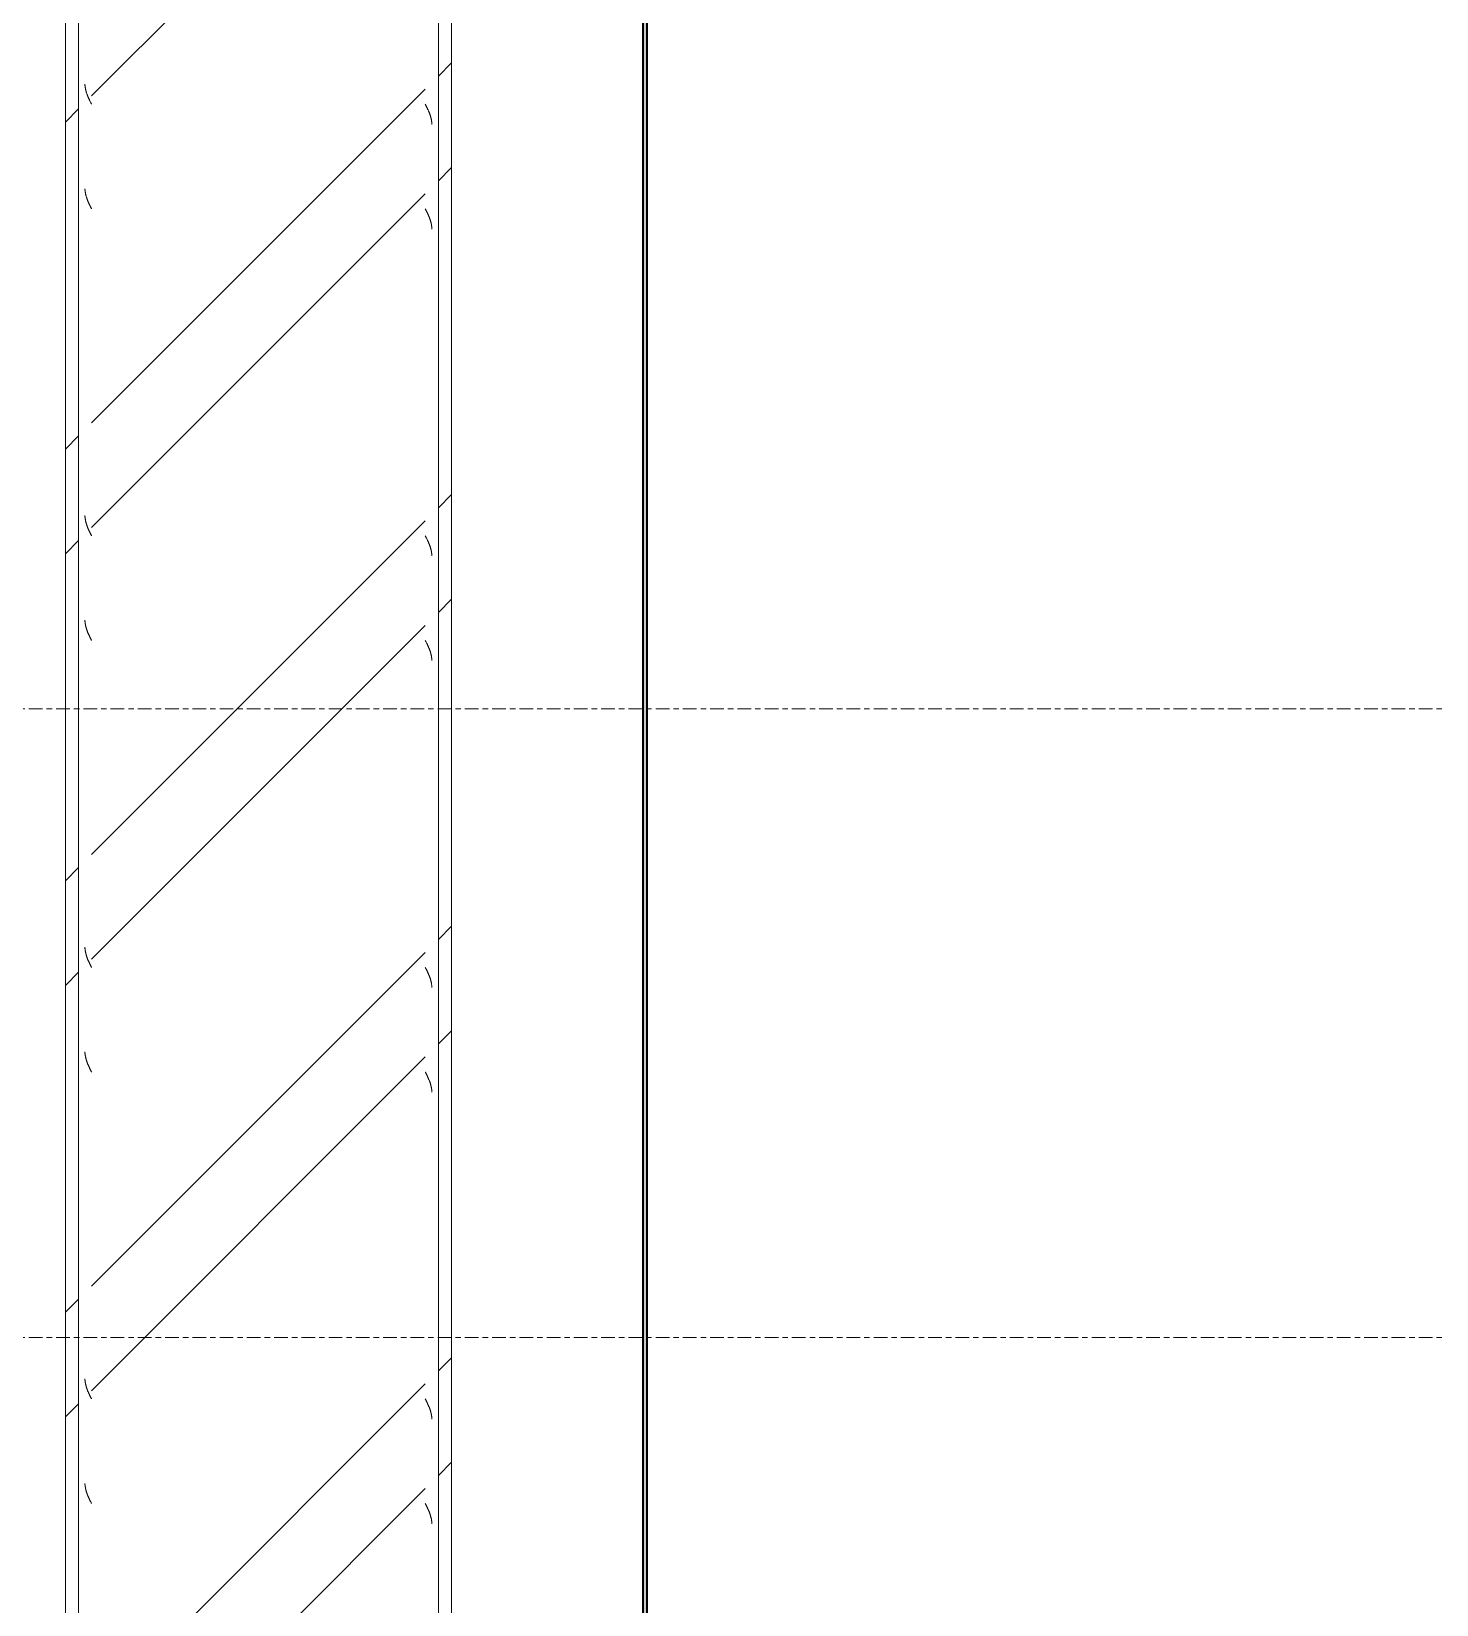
# Model space of a CAD drawing. Header units: centimetres. Extents: x -13467 to 3766, y -437 to 1921.
# Drawn here: x 1490.7 to 1654.4, y 484.4 to 667.7 of the extents above; entities that cross this region are included whole.
import ezdxf

# ---------------------------------------------------------------- set-up
doc = ezdxf.new("R2010")
doc.units = ezdxf.units.CM
doc.linetypes.add('Centre', pattern=[3.175, 0.635, -0.475, 1.59, -0.475])
for name, color, linetype, lineweight in [('A-FLOR-LEVL', 7, 'Continuous', 9), ('A-WALL', 7, 'Continuous', 9), ('A-WALL-PATT', 7, 'Continuous', 35), ('S-COLS', 7, 'Continuous', 9)]:
    doc.layers.add(name, color=color, linetype=linetype, lineweight=lineweight)
pattern_1 = [(45, (-5050.647, 712), (-25.14472, 25.14472), []), (45, (-5050.647, 750.1), (-25.14472, 25.14472), [])]

# ---------------------------------------------------------------- blocks, each defined once
blk = doc.blocks.new('FP_90-Sección 1-2')
at = {"layer": 'S-COLS', "color": 9, "true_color": 0xc0c0c0}
for p, q in [((2087.92, 659.2), (2087.9, 659.24)), ((2087.93, 659.17), (2087.92, 659.2)), ((2087.95, 659.13), (2087.93, 659.17)), ((2087.97, 659.09), (2087.95, 659.13)), ((2087.99, 659.05), (2087.97, 659.09)), ((2088.01, 659.02), (2087.99, 659.05)), ((2088.03, 658.98), (2088.01, 659.02)), ((2088.05, 658.94), (2088.03, 658.98)), ((2088.06, 658.9), (2088.05, 658.94)), ((2088.08, 658.87), (2088.06, 658.9)), ((2088.1, 658.83), (2088.08, 658.87)), ((2088.12, 658.79), (2088.1, 658.83)), ((2088.14, 658.76), (2088.12, 658.79)), ((2088.16, 658.72), (2088.14, 658.76)), ((2088.17, 658.68), (2088.16, 658.72)), ((2088.19, 658.64), (2088.17, 658.68)), ((2088.21, 658.61), (2088.19, 658.64)), ((2088.22, 658.57), (2088.21, 658.61)), ((2088.24, 658.53), (2088.22, 658.57)), ((2088.26, 658.49), (2088.24, 658.53)), ((2088.27, 658.46), (2088.26, 658.49)), ((2088.29, 658.42), (2088.27, 658.46)), ((2088.31, 658.38), (2088.29, 658.42)), ((2088.32, 658.35), (2088.31, 658.38)), ((2088.34, 658.31), (2088.32, 658.35)), ((2088.35, 658.27), (2088.34, 658.31)), ((2088.37, 658.23), (2088.35, 658.27)), ((2088.38, 658.2), (2088.37, 658.23)), ((2088.4, 658.16), (2088.38, 658.2)), ((2088.41, 658.12), (2088.4, 658.16)), ((2088.43, 658.08), (2088.41, 658.12)), ((2088.44, 658.05), (2088.43, 658.08)), ((2088.45, 658.01), (2088.44, 658.05)), ((2088.47, 657.97), (2088.45, 658.01)), ((2088.48, 657.93), (2088.47, 657.97)), ((2088.49, 657.9), (2088.48, 657.93)), ((2088.5, 657.86), (2088.49, 657.9)), ((2088.51, 657.82), (2088.5, 657.86)), ((2088.52, 657.79), (2088.51, 657.82)), ((2088.54, 657.75), (2088.52, 657.79)), ((2088.55, 657.71), (2088.54, 657.75)), ((2088.56, 657.67), (2088.55, 657.71)), ((2088.56, 657.64), (2088.56, 657.67)), ((2088.57, 657.6), (2088.56, 657.64)), ((2088.58, 657.56), (2088.57, 657.6)), ((2088.59, 657.52), (2088.58, 657.56)), ((2088.6, 657.49), (2088.59, 657.52)), ((2088.61, 657.45), (2088.6, 657.49)), ((2088.61, 657.41), (2088.61, 657.45)), ((2088.62, 657.38), (2088.61, 657.41)), ((2088.63, 657.34), (2088.62, 657.38)), ((2088.63, 657.3), (2088.63, 657.34)), ((2088.64, 657.26), (2088.63, 657.3)), ((2088.64, 657.23), (2088.64, 657.26)), ((2088.65, 657.19), (2088.64, 657.23)), ((2088.65, 657.15), (2088.65, 657.19)), ((2088.65, 657.11), (2088.65, 657.15)), ((2088.66, 657.08), (2088.65, 657.11)), ((2088.66, 657.04), (2088.66, 657.08)), ((2088.66, 657), (2088.66, 657.04)), ((2088.66, 656.96), (2088.66, 657)), ((2088.66, 656.93), (2088.66, 656.96)), ((2088.66, 656.89), (2088.66, 656.93)), ((2087.92, 647.01), (2087.9, 647.05)), ((2087.93, 646.98), (2087.92, 647.01)), ((2087.95, 646.94), (2087.93, 646.98)), ((2087.97, 646.9), (2087.95, 646.94)), ((2087.99, 646.86), (2087.97, 646.9)), ((2088.01, 646.83), (2087.99, 646.86)), ((2088.03, 646.79), (2088.01, 646.83)), ((2088.05, 646.75), (2088.03, 646.79)), ((2088.06, 646.72), (2088.05, 646.75)), ((2088.08, 646.68), (2088.06, 646.72)), ((2088.1, 646.64), (2088.08, 646.68)), ((2088.12, 646.6), (2088.1, 646.64)), ((2088.14, 646.57), (2088.12, 646.6)), ((2088.16, 646.53), (2088.14, 646.57)), ((2088.17, 646.49), (2088.16, 646.53)), ((2088.19, 646.45), (2088.17, 646.49)), ((2088.21, 646.42), (2088.19, 646.45)), ((2088.22, 646.38), (2088.21, 646.42)), ((2088.24, 646.34), (2088.22, 646.38)), ((2088.26, 646.31), (2088.24, 646.34)), ((2088.27, 646.27), (2088.26, 646.31)), ((2088.29, 646.23), (2088.27, 646.27)), ((2088.31, 646.19), (2088.29, 646.23)), ((2088.32, 646.16), (2088.31, 646.19)), ((2088.34, 646.12), (2088.32, 646.16)), ((2088.35, 646.08), (2088.34, 646.12)), ((2088.37, 646.04), (2088.35, 646.08)), ((2088.38, 646.01), (2088.37, 646.04)), ((2088.4, 645.97), (2088.38, 646.01)), ((2088.41, 645.93), (2088.4, 645.97)), ((2088.43, 645.89), (2088.41, 645.93)), ((2088.44, 645.86), (2088.43, 645.89)), ((2088.45, 645.82), (2088.44, 645.86)), ((2088.47, 645.78), (2088.45, 645.82)), ((2088.48, 645.75), (2088.47, 645.78)), ((2088.49, 645.71), (2088.48, 645.75)), ((2088.5, 645.67), (2088.49, 645.71)), ((2088.51, 645.63), (2088.5, 645.67)), ((2088.52, 645.6), (2088.51, 645.63)), ((2088.54, 645.56), (2088.52, 645.6)), ((2088.55, 645.52), (2088.54, 645.56)), ((2088.56, 645.48), (2088.55, 645.52)), ((2088.56, 645.45), (2088.56, 645.48)), ((2088.57, 645.41), (2088.56, 645.45)), ((2088.58, 645.37), (2088.57, 645.41)), ((2088.59, 645.34), (2088.58, 645.37)), ((2088.6, 645.3), (2088.59, 645.34)), ((2088.61, 645.26), (2088.6, 645.3)), ((2088.61, 645.22), (2088.61, 645.26)), ((2088.62, 645.19), (2088.61, 645.22)), ((2088.63, 645.15), (2088.62, 645.19)), ((2088.63, 645.11), (2088.63, 645.15)), ((2088.64, 645.07), (2088.63, 645.11)), ((2088.64, 645.04), (2088.64, 645.07)), ((2088.65, 645), (2088.64, 645.04)), ((2088.65, 644.96), (2088.65, 645)), ((2088.65, 644.92), (2088.65, 644.96)), ((2088.66, 644.89), (2088.65, 644.92)), ((2088.66, 644.85), (2088.66, 644.89)), ((2088.66, 644.81), (2088.66, 644.85)), ((2088.66, 644.78), (2088.66, 644.81)), ((2088.66, 644.74), (2088.66, 644.78)), ((2088.66, 644.7), (2088.66, 644.74)), ((2087.92, 608.91), (2087.9, 608.95)), ((2087.93, 608.88), (2087.92, 608.91)), ((2087.95, 608.84), (2087.93, 608.88)), ((2087.97, 608.8), (2087.95, 608.84)), ((2087.99, 608.76), (2087.97, 608.8)), ((2088.01, 608.73), (2087.99, 608.76)), ((2088.03, 608.69), (2088.01, 608.73)), ((2088.05, 608.65), (2088.03, 608.69)), ((2088.06, 608.62), (2088.05, 608.65)), ((2088.08, 608.58), (2088.06, 608.62)), ((2088.1, 608.54), (2088.08, 608.58)), ((2088.12, 608.5), (2088.1, 608.54)), ((2088.14, 608.47), (2088.12, 608.5)), ((2088.16, 608.43), (2088.14, 608.47)), ((2088.17, 608.39), (2088.16, 608.43)), ((2088.19, 608.35), (2088.17, 608.39)), ((2088.21, 608.32), (2088.19, 608.35)), ((2088.22, 608.28), (2088.21, 608.32)), ((2088.24, 608.24), (2088.22, 608.28)), ((2088.26, 608.21), (2088.24, 608.24)), ((2088.27, 608.17), (2088.26, 608.21)), ((2088.29, 608.13), (2088.27, 608.17)), ((2088.31, 608.09), (2088.29, 608.13)), ((2088.32, 608.06), (2088.31, 608.09)), ((2088.34, 608.02), (2088.32, 608.06)), ((2088.35, 607.98), (2088.34, 608.02)), ((2088.37, 607.94), (2088.35, 607.98)), ((2088.38, 607.91), (2088.37, 607.94)), ((2088.4, 607.87), (2088.38, 607.91)), ((2088.41, 607.83), (2088.4, 607.87)), ((2088.43, 607.79), (2088.41, 607.83)), ((2088.44, 607.76), (2088.43, 607.79)), ((2088.45, 607.72), (2088.44, 607.76)), ((2088.47, 607.68), (2088.45, 607.72)), ((2088.48, 607.65), (2088.47, 607.68)), ((2088.49, 607.61), (2088.48, 607.65)), ((2088.5, 607.57), (2088.49, 607.61)), ((2088.51, 607.53), (2088.5, 607.57)), ((2088.52, 607.5), (2088.51, 607.53)), ((2088.54, 607.46), (2088.52, 607.5)), ((2088.55, 607.42), (2088.54, 607.46)), ((2088.56, 607.38), (2088.55, 607.42)), ((2088.56, 607.35), (2088.56, 607.38)), ((2088.57, 607.31), (2088.56, 607.35)), ((2088.58, 607.27), (2088.57, 607.31)), ((2088.59, 607.24), (2088.58, 607.27)), ((2088.6, 607.2), (2088.59, 607.24)), ((2088.61, 607.16), (2088.6, 607.2)), ((2088.61, 607.12), (2088.61, 607.16)), ((2088.62, 607.09), (2088.61, 607.12)), ((2088.63, 607.05), (2088.62, 607.09)), ((2088.63, 607.01), (2088.63, 607.05)), ((2088.64, 606.97), (2088.63, 607.01)), ((2088.64, 606.94), (2088.64, 606.97)), ((2088.65, 606.9), (2088.64, 606.94)), ((2088.65, 606.86), (2088.65, 606.9)), ((2088.65, 606.82), (2088.65, 606.86)), ((2088.66, 606.79), (2088.65, 606.82)), ((2088.66, 606.75), (2088.66, 606.79)), ((2088.66, 606.71), (2088.66, 606.75)), ((2088.66, 606.68), (2088.66, 606.71)), ((2088.66, 606.64), (2088.66, 606.68)), ((2088.66, 606.6), (2088.66, 606.64)), ((2087.92, 596.72), (2087.9, 596.76)), ((2087.93, 596.69), (2087.92, 596.72)), ((2087.95, 596.65), (2087.93, 596.69)), ((2087.97, 596.61), (2087.95, 596.65)), ((2087.99, 596.58), (2087.97, 596.61)), ((2088.01, 596.54), (2087.99, 596.58)), ((2088.03, 596.5), (2088.01, 596.54)), ((2088.05, 596.46), (2088.03, 596.5)), ((2088.06, 596.43), (2088.05, 596.46)), ((2088.08, 596.39), (2088.06, 596.43)), ((2088.1, 596.35), (2088.08, 596.39)), ((2088.12, 596.31), (2088.1, 596.35)), ((2088.14, 596.28), (2088.12, 596.31)), ((2088.16, 596.24), (2088.14, 596.28)), ((2088.17, 596.2), (2088.16, 596.24)), ((2088.19, 596.16), (2088.17, 596.2)), ((2088.21, 596.13), (2088.19, 596.16)), ((2088.22, 596.09), (2088.21, 596.13)), ((2088.24, 596.05), (2088.22, 596.09)), ((2088.26, 596.02), (2088.24, 596.05)), ((2088.27, 595.98), (2088.26, 596.02)), ((2088.29, 595.94), (2088.27, 595.98)), ((2088.31, 595.9), (2088.29, 595.94)), ((2088.32, 595.87), (2088.31, 595.9)), ((2088.34, 595.83), (2088.32, 595.87)), ((2088.35, 595.79), (2088.34, 595.83)), ((2088.37, 595.75), (2088.35, 595.79)), ((2088.38, 595.72), (2088.37, 595.75)), ((2088.4, 595.68), (2088.38, 595.72)), ((2088.41, 595.64), (2088.4, 595.68)), ((2088.43, 595.61), (2088.41, 595.64)), ((2088.44, 595.57), (2088.43, 595.61)), ((2088.45, 595.53), (2088.44, 595.57)), ((2088.47, 595.49), (2088.45, 595.53)), ((2088.48, 595.46), (2088.47, 595.49)), ((2088.49, 595.42), (2088.48, 595.46)), ((2088.5, 595.38), (2088.49, 595.42)), ((2088.51, 595.34), (2088.5, 595.38)), ((2088.52, 595.31), (2088.51, 595.34)), ((2088.54, 595.27), (2088.52, 595.31)), ((2088.55, 595.23), (2088.54, 595.27)), ((2088.56, 595.19), (2088.55, 595.23)), ((2088.56, 595.16), (2088.56, 595.19)), ((2088.57, 595.12), (2088.56, 595.16)), ((2088.58, 595.08), (2088.57, 595.12)), ((2088.59, 595.05), (2088.58, 595.08)), ((2088.6, 595.01), (2088.59, 595.05)), ((2088.61, 594.97), (2088.6, 595.01)), ((2088.61, 594.93), (2088.61, 594.97)), ((2088.62, 594.9), (2088.61, 594.93)), ((2088.63, 594.86), (2088.62, 594.9)), ((2088.63, 594.82), (2088.63, 594.86)), ((2088.64, 594.78), (2088.63, 594.82)), ((2088.64, 594.75), (2088.64, 594.78)), ((2088.65, 594.71), (2088.64, 594.75)), ((2088.65, 594.67), (2088.65, 594.71)), ((2088.65, 594.64), (2088.65, 594.67)), ((2088.66, 594.6), (2088.65, 594.64)), ((2088.66, 594.56), (2088.66, 594.6)), ((2088.66, 594.52), (2088.66, 594.56)), ((2088.66, 594.49), (2088.66, 594.52)), ((2088.66, 594.45), (2088.66, 594.49)), ((2088.66, 594.41), (2088.66, 594.45)), ((2087.92, 558.62), (2087.9, 558.66)), ((2087.93, 558.59), (2087.92, 558.62)), ((2087.95, 558.55), (2087.93, 558.59)), ((2087.97, 558.51), (2087.95, 558.55)), ((2087.99, 558.48), (2087.97, 558.51)), ((2088.01, 558.44), (2087.99, 558.48)), ((2088.03, 558.4), (2088.01, 558.44)), ((2088.05, 558.36), (2088.03, 558.4)), ((2088.06, 558.33), (2088.05, 558.36)), ((2088.08, 558.29), (2088.06, 558.33)), ((2088.1, 558.25), (2088.08, 558.29)), ((2088.12, 558.21), (2088.1, 558.25)), ((2088.14, 558.18), (2088.12, 558.21)), ((2088.16, 558.14), (2088.14, 558.18)), ((2088.17, 558.1), (2088.16, 558.14)), ((2088.19, 558.06), (2088.17, 558.1)), ((2088.21, 558.03), (2088.19, 558.06)), ((2088.22, 557.99), (2088.21, 558.03)), ((2088.24, 557.95), (2088.22, 557.99)), ((2088.26, 557.92), (2088.24, 557.95)), ((2088.27, 557.88), (2088.26, 557.92)), ((2088.29, 557.84), (2088.27, 557.88)), ((2088.31, 557.8), (2088.29, 557.84)), ((2088.32, 557.77), (2088.31, 557.8)), ((2088.34, 557.73), (2088.32, 557.77)), ((2088.35, 557.69), (2088.34, 557.73)), ((2088.37, 557.65), (2088.35, 557.69)), ((2088.38, 557.62), (2088.37, 557.65)), ((2088.4, 557.58), (2088.38, 557.62)), ((2088.41, 557.54), (2088.4, 557.58)), ((2088.43, 557.51), (2088.41, 557.54)), ((2088.44, 557.47), (2088.43, 557.51)), ((2088.45, 557.43), (2088.44, 557.47)), ((2088.47, 557.39), (2088.45, 557.43)), ((2088.48, 557.36), (2088.47, 557.39)), ((2088.49, 557.32), (2088.48, 557.36)), ((2088.5, 557.28), (2088.49, 557.32)), ((2088.51, 557.24), (2088.5, 557.28)), ((2088.52, 557.21), (2088.51, 557.24)), ((2088.54, 557.17), (2088.52, 557.21)), ((2088.55, 557.13), (2088.54, 557.17)), ((2088.56, 557.09), (2088.55, 557.13)), ((2088.56, 557.06), (2088.56, 557.09)), ((2088.57, 557.02), (2088.56, 557.06)), ((2088.58, 556.98), (2088.57, 557.02)), ((2088.59, 556.95), (2088.58, 556.98)), ((2088.6, 556.91), (2088.59, 556.95)), ((2088.61, 556.87), (2088.6, 556.91)), ((2088.61, 556.83), (2088.61, 556.87)), ((2088.62, 556.8), (2088.61, 556.83)), ((2088.63, 556.76), (2088.62, 556.8)), ((2088.63, 556.72), (2088.63, 556.76)), ((2088.64, 556.68), (2088.63, 556.72)), ((2088.64, 556.65), (2088.64, 556.68)), ((2088.65, 556.61), (2088.64, 556.65)), ((2088.65, 556.57), (2088.65, 556.61)), ((2088.65, 556.54), (2088.65, 556.57)), ((2088.66, 556.5), (2088.65, 556.54)), ((2088.66, 556.46), (2088.66, 556.5)), ((2088.66, 556.42), (2088.66, 556.46)), ((2088.66, 556.39), (2088.66, 556.42)), ((2088.66, 556.35), (2088.66, 556.39)), ((2088.66, 556.31), (2088.66, 556.35)), ((2087.92, 546.44), (2087.9, 546.47)), ((2087.93, 546.4), (2087.92, 546.44)), ((2087.95, 546.36), (2087.93, 546.4)), ((2087.97, 546.32), (2087.95, 546.36)), ((2087.99, 546.29), (2087.97, 546.32)), ((2088.01, 546.25), (2087.99, 546.29)), ((2088.03, 546.21), (2088.01, 546.25)), ((2088.05, 546.17), (2088.03, 546.21)), ((2088.06, 546.14), (2088.05, 546.17)), ((2088.08, 546.1), (2088.06, 546.14)), ((2088.1, 546.06), (2088.08, 546.1)), ((2088.12, 546.02), (2088.1, 546.06)), ((2088.14, 545.99), (2088.12, 546.02)), ((2088.16, 545.95), (2088.14, 545.99)), ((2088.17, 545.91), (2088.16, 545.95)), ((2088.19, 545.88), (2088.17, 545.91)), ((2088.21, 545.84), (2088.19, 545.88)), ((2088.22, 545.8), (2088.21, 545.84)), ((2088.24, 545.76), (2088.22, 545.8)), ((2088.26, 545.73), (2088.24, 545.76)), ((2088.27, 545.69), (2088.26, 545.73)), ((2088.29, 545.65), (2088.27, 545.69)), ((2088.31, 545.61), (2088.29, 545.65)), ((2088.32, 545.58), (2088.31, 545.61)), ((2088.34, 545.54), (2088.32, 545.58)), ((2088.35, 545.5), (2088.34, 545.54)), ((2088.37, 545.47), (2088.35, 545.5)), ((2088.38, 545.43), (2088.37, 545.47)), ((2088.4, 545.39), (2088.38, 545.43)), ((2088.41, 545.35), (2088.4, 545.39)), ((2088.43, 545.32), (2088.41, 545.35)), ((2088.44, 545.28), (2088.43, 545.32)), ((2088.45, 545.24), (2088.44, 545.28)), ((2088.47, 545.2), (2088.45, 545.24)), ((2088.48, 545.17), (2088.47, 545.2)), ((2088.49, 545.13), (2088.48, 545.17)), ((2088.5, 545.09), (2088.49, 545.13)), ((2088.51, 545.05), (2088.5, 545.09)), ((2088.52, 545.02), (2088.51, 545.05)), ((2088.54, 544.98), (2088.52, 545.02)), ((2088.55, 544.94), (2088.54, 544.98)), ((2088.56, 544.91), (2088.55, 544.94)), ((2088.56, 544.87), (2088.56, 544.91)), ((2088.57, 544.83), (2088.56, 544.87)), ((2088.58, 544.79), (2088.57, 544.83)), ((2088.59, 544.76), (2088.58, 544.79)), ((2088.6, 544.72), (2088.59, 544.76)), ((2088.61, 544.68), (2088.6, 544.72)), ((2088.61, 544.64), (2088.61, 544.68)), ((2088.62, 544.61), (2088.61, 544.64)), ((2088.63, 544.57), (2088.62, 544.61)), ((2088.63, 544.53), (2088.63, 544.57)), ((2088.64, 544.5), (2088.63, 544.53)), ((2088.64, 544.46), (2088.64, 544.5)), ((2088.65, 544.42), (2088.64, 544.46)), ((2088.65, 544.38), (2088.65, 544.42)), ((2088.65, 544.35), (2088.65, 544.38)), ((2088.66, 544.31), (2088.65, 544.35)), ((2088.66, 544.27), (2088.66, 544.31)), ((2088.66, 544.23), (2088.66, 544.27)), ((2088.66, 544.2), (2088.66, 544.23)), ((2088.66, 544.16), (2088.66, 544.2)), ((2088.66, 544.12), (2088.66, 544.16)), ((2087.92, 508.34), (2087.9, 508.37)), ((2087.93, 508.3), (2087.92, 508.34)), ((2087.95, 508.26), (2087.93, 508.3)), ((2087.97, 508.22), (2087.95, 508.26)), ((2087.99, 508.19), (2087.97, 508.22)), ((2088.01, 508.15), (2087.99, 508.19)), ((2088.03, 508.11), (2088.01, 508.15)), ((2088.05, 508.07), (2088.03, 508.11)), ((2088.06, 508.04), (2088.05, 508.07)), ((2088.08, 508), (2088.06, 508.04)), ((2088.1, 507.96), (2088.08, 508)), ((2088.12, 507.92), (2088.1, 507.96)), ((2088.14, 507.89), (2088.12, 507.92)), ((2088.16, 507.85), (2088.14, 507.89)), ((2088.17, 507.81), (2088.16, 507.85)), ((2088.19, 507.78), (2088.17, 507.81)), ((2088.21, 507.74), (2088.19, 507.78)), ((2088.22, 507.7), (2088.21, 507.74)), ((2088.24, 507.66), (2088.22, 507.7)), ((2088.26, 507.63), (2088.24, 507.66)), ((2088.27, 507.59), (2088.26, 507.63)), ((2088.29, 507.55), (2088.27, 507.59)), ((2088.31, 507.51), (2088.29, 507.55)), ((2088.32, 507.48), (2088.31, 507.51)), ((2088.34, 507.44), (2088.32, 507.48)), ((2088.35, 507.4), (2088.34, 507.44)), ((2088.37, 507.37), (2088.35, 507.4)), ((2088.38, 507.33), (2088.37, 507.37)), ((2088.4, 507.29), (2088.38, 507.33)), ((2088.41, 507.25), (2088.4, 507.29)), ((2088.43, 507.22), (2088.41, 507.25)), ((2088.44, 507.18), (2088.43, 507.22)), ((2088.45, 507.14), (2088.44, 507.18)), ((2088.47, 507.1), (2088.45, 507.14)), ((2088.48, 507.07), (2088.47, 507.1)), ((2088.49, 507.03), (2088.48, 507.07)), ((2088.5, 506.99), (2088.49, 507.03)), ((2088.51, 506.95), (2088.5, 506.99)), ((2088.52, 506.92), (2088.51, 506.95)), ((2088.54, 506.88), (2088.52, 506.92)), ((2088.55, 506.84), (2088.54, 506.88)), ((2088.56, 506.81), (2088.55, 506.84)), ((2088.56, 506.77), (2088.56, 506.81)), ((2088.57, 506.73), (2088.56, 506.77)), ((2088.58, 506.69), (2088.57, 506.73)), ((2088.59, 506.66), (2088.58, 506.69)), ((2088.6, 506.62), (2088.59, 506.66)), ((2088.61, 506.58), (2088.6, 506.62)), ((2088.61, 506.54), (2088.61, 506.58)), ((2088.62, 506.51), (2088.61, 506.54)), ((2088.63, 506.47), (2088.62, 506.51)), ((2088.63, 506.43), (2088.63, 506.47)), ((2088.64, 506.4), (2088.63, 506.43)), ((2088.64, 506.36), (2088.64, 506.4)), ((2088.65, 506.32), (2088.64, 506.36)), ((2088.65, 506.28), (2088.65, 506.32)), ((2088.65, 506.25), (2088.65, 506.28)), ((2088.66, 506.21), (2088.65, 506.25)), ((2088.66, 506.17), (2088.66, 506.21)), ((2088.66, 506.13), (2088.66, 506.17)), ((2088.66, 506.1), (2088.66, 506.13)), ((2088.66, 506.06), (2088.66, 506.1)), ((2088.66, 506.02), (2088.66, 506.06)), ((2087.92, 496.15), (2087.9, 496.18)), ((2087.93, 496.11), (2087.92, 496.15)), ((2087.95, 496.07), (2087.93, 496.11)), ((2087.97, 496.03), (2087.95, 496.07)), ((2087.99, 496), (2087.97, 496.03)), ((2088.01, 495.96), (2087.99, 496)), ((2088.03, 495.92), (2088.01, 495.96)), ((2088.05, 495.88), (2088.03, 495.92)), ((2088.06, 495.85), (2088.05, 495.88)), ((2088.08, 495.81), (2088.06, 495.85)), ((2088.1, 495.77), (2088.08, 495.81)), ((2088.12, 495.74), (2088.1, 495.77)), ((2088.14, 495.7), (2088.12, 495.74)), ((2088.16, 495.66), (2088.14, 495.7)), ((2088.17, 495.62), (2088.16, 495.66)), ((2088.19, 495.59), (2088.17, 495.62)), ((2088.21, 495.55), (2088.19, 495.59)), ((2088.22, 495.51), (2088.21, 495.55)), ((2088.24, 495.47), (2088.22, 495.51)), ((2088.26, 495.44), (2088.24, 495.47)), ((2088.27, 495.4), (2088.26, 495.44)), ((2088.29, 495.36), (2088.27, 495.4)), ((2088.31, 495.32), (2088.29, 495.36)), ((2088.32, 495.29), (2088.31, 495.32)), ((2088.34, 495.25), (2088.32, 495.29)), ((2088.35, 495.21), (2088.34, 495.25)), ((2088.37, 495.18), (2088.35, 495.21)), ((2088.38, 495.14), (2088.37, 495.18)), ((2088.4, 495.1), (2088.38, 495.14)), ((2088.41, 495.06), (2088.4, 495.1)), ((2088.43, 495.03), (2088.41, 495.06)), ((2088.44, 494.99), (2088.43, 495.03)), ((2088.45, 494.95), (2088.44, 494.99)), ((2088.47, 494.91), (2088.45, 494.95)), ((2088.48, 494.88), (2088.47, 494.91)), ((2088.49, 494.84), (2088.48, 494.88)), ((2088.5, 494.8), (2088.49, 494.84)), ((2088.51, 494.77), (2088.5, 494.8)), ((2088.52, 494.73), (2088.51, 494.77)), ((2088.54, 494.69), (2088.52, 494.73)), ((2088.55, 494.65), (2088.54, 494.69)), ((2088.56, 494.62), (2088.55, 494.65)), ((2088.56, 494.58), (2088.56, 494.62)), ((2088.57, 494.54), (2088.56, 494.58)), ((2088.58, 494.5), (2088.57, 494.54)), ((2088.59, 494.47), (2088.58, 494.5)), ((2088.6, 494.43), (2088.59, 494.47)), ((2088.61, 494.39), (2088.6, 494.43)), ((2088.61, 494.35), (2088.61, 494.39)), ((2088.62, 494.32), (2088.61, 494.35)), ((2088.63, 494.28), (2088.62, 494.32)), ((2088.63, 494.24), (2088.63, 494.28)), ((2088.64, 494.21), (2088.63, 494.24)), ((2088.64, 494.17), (2088.64, 494.21)), ((2088.65, 494.13), (2088.64, 494.17)), ((2088.65, 494.09), (2088.65, 494.13)), ((2088.65, 494.06), (2088.65, 494.09)), ((2088.66, 494.02), (2088.65, 494.06)), ((2088.66, 493.98), (2088.66, 494.02)), ((2088.66, 493.94), (2088.66, 493.98)), ((2088.66, 493.91), (2088.66, 493.94)), ((2088.66, 493.87), (2088.66, 493.91)), ((2088.66, 493.83), (2088.66, 493.87))]:
    blk.add_line(p, q, dxfattribs=at)
blk = doc.blocks.new('FP_91-Sección 1-2')
at = {"layer": 'S-COLS', "color": 9, "true_color": 0xc0c0c0}
for p, q in [((2048.25, 661.55), (2048.25, 661.59)), ((2048.25, 661.52), (2048.25, 661.55)), ((2048.25, 661.48), (2048.25, 661.52)), ((2048.25, 661.44), (2048.25, 661.48)), ((2048.26, 661.4), (2048.25, 661.44)), ((2048.26, 661.37), (2048.26, 661.4)), ((2048.26, 661.33), (2048.26, 661.37)), ((2048.27, 661.29), (2048.26, 661.33)), ((2048.27, 661.25), (2048.27, 661.29)), ((2048.28, 661.22), (2048.27, 661.25)), ((2048.28, 661.18), (2048.28, 661.22)), ((2048.29, 661.14), (2048.28, 661.18)), ((2048.29, 661.11), (2048.29, 661.14)), ((2048.3, 661.07), (2048.29, 661.11)), ((2048.31, 661.03), (2048.3, 661.07)), ((2048.31, 660.99), (2048.31, 661.03)), ((2048.32, 660.96), (2048.31, 660.99)), ((2048.33, 660.92), (2048.32, 660.96)), ((2048.34, 660.88), (2048.33, 660.92)), ((2048.35, 660.84), (2048.34, 660.88)), ((2048.36, 660.81), (2048.35, 660.84)), ((2048.37, 660.77), (2048.36, 660.81)), ((2048.38, 660.73), (2048.37, 660.77)), ((2048.39, 660.7), (2048.38, 660.73)), ((2048.4, 660.66), (2048.39, 660.7)), ((2048.41, 660.62), (2048.4, 660.66)), ((2048.42, 660.58), (2048.41, 660.62)), ((2048.43, 660.55), (2048.42, 660.58)), ((2048.45, 660.51), (2048.43, 660.55)), ((2048.46, 660.47), (2048.45, 660.51)), ((2048.47, 660.43), (2048.46, 660.47)), ((2048.49, 660.4), (2048.47, 660.43)), ((2048.5, 660.36), (2048.49, 660.4)), ((2048.51, 660.32), (2048.5, 660.36)), ((2048.53, 660.28), (2048.51, 660.32)), ((2048.54, 660.25), (2048.53, 660.28)), ((2048.56, 660.21), (2048.54, 660.25)), ((2048.57, 660.17), (2048.56, 660.21)), ((2048.59, 660.14), (2048.57, 660.17)), ((2048.6, 660.1), (2048.59, 660.14)), ((2048.62, 660.06), (2048.6, 660.1)), ((2048.64, 660.02), (2048.62, 660.06)), ((2048.65, 659.99), (2048.64, 660.02)), ((2048.67, 659.95), (2048.65, 659.99)), ((2048.69, 659.91), (2048.67, 659.95)), ((2048.7, 659.87), (2048.69, 659.91)), ((2048.72, 659.84), (2048.7, 659.87)), ((2048.74, 659.8), (2048.72, 659.84)), ((2048.76, 659.76), (2048.74, 659.8)), ((2048.78, 659.73), (2048.76, 659.76)), ((2048.79, 659.69), (2048.78, 659.73)), ((2048.81, 659.65), (2048.79, 659.69)), ((2048.83, 659.61), (2048.81, 659.65)), ((2048.85, 659.58), (2048.83, 659.61)), ((2048.87, 659.54), (2048.85, 659.58)), ((2048.88, 659.5), (2048.87, 659.54)), ((2048.9, 659.46), (2048.88, 659.5)), ((2048.92, 659.43), (2048.9, 659.46)), ((2048.94, 659.39), (2048.92, 659.43)), ((2048.96, 659.35), (2048.94, 659.39)), ((2048.98, 659.31), (2048.96, 659.35)), ((2049, 659.28), (2048.98, 659.31)), ((2049.02, 659.24), (2049, 659.28)), ((2048.25, 649.36), (2048.25, 649.4)), ((2048.25, 649.33), (2048.25, 649.36)), ((2048.25, 649.29), (2048.25, 649.33)), ((2048.25, 649.25), (2048.25, 649.29)), ((2048.26, 649.21), (2048.25, 649.25)), ((2048.26, 649.18), (2048.26, 649.21)), ((2048.26, 649.14), (2048.26, 649.18)), ((2048.27, 649.1), (2048.26, 649.14)), ((2048.27, 649.07), (2048.27, 649.1)), ((2048.28, 649.03), (2048.27, 649.07)), ((2048.28, 648.99), (2048.28, 649.03)), ((2048.29, 648.95), (2048.28, 648.99)), ((2048.29, 648.92), (2048.29, 648.95)), ((2048.3, 648.88), (2048.29, 648.92)), ((2048.31, 648.84), (2048.3, 648.88)), ((2048.31, 648.8), (2048.31, 648.84)), ((2048.32, 648.77), (2048.31, 648.8)), ((2048.33, 648.73), (2048.32, 648.77)), ((2048.34, 648.69), (2048.33, 648.73)), ((2048.35, 648.65), (2048.34, 648.69)), ((2048.36, 648.62), (2048.35, 648.65)), ((2048.37, 648.58), (2048.36, 648.62)), ((2048.38, 648.54), (2048.37, 648.58)), ((2048.39, 648.51), (2048.38, 648.54)), ((2048.4, 648.47), (2048.39, 648.51)), ((2048.41, 648.43), (2048.4, 648.47)), ((2048.42, 648.39), (2048.41, 648.43)), ((2048.43, 648.36), (2048.42, 648.39)), ((2048.45, 648.32), (2048.43, 648.36)), ((2048.46, 648.28), (2048.45, 648.32)), ((2048.47, 648.24), (2048.46, 648.28)), ((2048.49, 648.21), (2048.47, 648.24)), ((2048.5, 648.17), (2048.49, 648.21)), ((2048.51, 648.13), (2048.5, 648.17)), ((2048.53, 648.1), (2048.51, 648.13)), ((2048.54, 648.06), (2048.53, 648.1)), ((2048.56, 648.02), (2048.54, 648.06)), ((2048.57, 647.98), (2048.56, 648.02)), ((2048.59, 647.95), (2048.57, 647.98)), ((2048.6, 647.91), (2048.59, 647.95)), ((2048.62, 647.87), (2048.6, 647.91)), ((2048.64, 647.83), (2048.62, 647.87)), ((2048.65, 647.8), (2048.64, 647.83)), ((2048.67, 647.76), (2048.65, 647.8)), ((2048.69, 647.72), (2048.67, 647.76)), ((2048.7, 647.68), (2048.69, 647.72)), ((2048.72, 647.65), (2048.7, 647.68)), ((2048.74, 647.61), (2048.72, 647.65)), ((2048.76, 647.57), (2048.74, 647.61)), ((2048.78, 647.54), (2048.76, 647.57)), ((2048.79, 647.5), (2048.78, 647.54)), ((2048.81, 647.46), (2048.79, 647.5)), ((2048.83, 647.42), (2048.81, 647.46)), ((2048.85, 647.39), (2048.83, 647.42)), ((2048.87, 647.35), (2048.85, 647.39)), ((2048.88, 647.31), (2048.87, 647.35)), ((2048.9, 647.27), (2048.88, 647.31)), ((2048.92, 647.24), (2048.9, 647.27)), ((2048.94, 647.2), (2048.92, 647.24)), ((2048.96, 647.16), (2048.94, 647.2)), ((2048.98, 647.13), (2048.96, 647.16)), ((2049, 647.09), (2048.98, 647.13)), ((2049.02, 647.05), (2049, 647.09)), ((2048.25, 611.26), (2048.25, 611.3)), ((2048.25, 611.23), (2048.25, 611.26)), ((2048.25, 611.19), (2048.25, 611.23)), ((2048.25, 611.15), (2048.25, 611.19)), ((2048.26, 611.11), (2048.25, 611.15)), ((2048.26, 611.08), (2048.26, 611.11)), ((2048.26, 611.04), (2048.26, 611.08)), ((2048.27, 611), (2048.26, 611.04)), ((2048.27, 610.97), (2048.27, 611)), ((2048.28, 610.93), (2048.27, 610.97)), ((2048.28, 610.89), (2048.28, 610.93)), ((2048.29, 610.85), (2048.28, 610.89)), ((2048.29, 610.82), (2048.29, 610.85)), ((2048.3, 610.78), (2048.29, 610.82)), ((2048.31, 610.74), (2048.3, 610.78)), ((2048.31, 610.7), (2048.31, 610.74)), ((2048.32, 610.67), (2048.31, 610.7)), ((2048.33, 610.63), (2048.32, 610.67)), ((2048.34, 610.59), (2048.33, 610.63)), ((2048.35, 610.55), (2048.34, 610.59)), ((2048.36, 610.52), (2048.35, 610.55)), ((2048.37, 610.48), (2048.36, 610.52)), ((2048.38, 610.44), (2048.37, 610.48)), ((2048.39, 610.41), (2048.38, 610.44)), ((2048.4, 610.37), (2048.39, 610.41)), ((2048.41, 610.33), (2048.4, 610.37)), ((2048.42, 610.29), (2048.41, 610.33)), ((2048.43, 610.26), (2048.42, 610.29)), ((2048.45, 610.22), (2048.43, 610.26)), ((2048.46, 610.18), (2048.45, 610.22)), ((2048.47, 610.14), (2048.46, 610.18)), ((2048.49, 610.11), (2048.47, 610.14)), ((2048.5, 610.07), (2048.49, 610.11)), ((2048.51, 610.03), (2048.5, 610.07)), ((2048.53, 610), (2048.51, 610.03)), ((2048.54, 609.96), (2048.53, 610)), ((2048.56, 609.92), (2048.54, 609.96)), ((2048.57, 609.88), (2048.56, 609.92)), ((2048.59, 609.85), (2048.57, 609.88)), ((2048.6, 609.81), (2048.59, 609.85)), ((2048.62, 609.77), (2048.6, 609.81)), ((2048.64, 609.73), (2048.62, 609.77)), ((2048.65, 609.7), (2048.64, 609.73)), ((2048.67, 609.66), (2048.65, 609.7)), ((2048.69, 609.62), (2048.67, 609.66)), ((2048.7, 609.58), (2048.69, 609.62)), ((2048.72, 609.55), (2048.7, 609.58)), ((2048.74, 609.51), (2048.72, 609.55)), ((2048.76, 609.47), (2048.74, 609.51)), ((2048.78, 609.44), (2048.76, 609.47)), ((2048.79, 609.4), (2048.78, 609.44)), ((2048.81, 609.36), (2048.79, 609.4)), ((2048.83, 609.32), (2048.81, 609.36)), ((2048.85, 609.29), (2048.83, 609.32)), ((2048.87, 609.25), (2048.85, 609.29)), ((2048.88, 609.21), (2048.87, 609.25)), ((2048.9, 609.17), (2048.88, 609.21)), ((2048.92, 609.14), (2048.9, 609.17)), ((2048.94, 609.1), (2048.92, 609.14)), ((2048.96, 609.06), (2048.94, 609.1)), ((2048.98, 609.03), (2048.96, 609.06)), ((2049, 608.99), (2048.98, 609.03)), ((2049.02, 608.95), (2049, 608.99)), ((2048.25, 599.07), (2048.25, 599.11)), ((2048.25, 599.04), (2048.25, 599.07)), ((2048.25, 599), (2048.25, 599.04)), ((2048.25, 598.96), (2048.25, 599)), ((2048.26, 598.93), (2048.25, 598.96)), ((2048.26, 598.89), (2048.26, 598.93)), ((2048.26, 598.85), (2048.26, 598.89)), ((2048.27, 598.81), (2048.26, 598.85)), ((2048.27, 598.78), (2048.27, 598.81)), ((2048.28, 598.74), (2048.27, 598.78)), ((2048.28, 598.7), (2048.28, 598.74)), ((2048.29, 598.66), (2048.28, 598.7)), ((2048.29, 598.63), (2048.29, 598.66)), ((2048.3, 598.59), (2048.29, 598.63)), ((2048.31, 598.55), (2048.3, 598.59)), ((2048.31, 598.51), (2048.31, 598.55)), ((2048.32, 598.48), (2048.31, 598.51)), ((2048.33, 598.44), (2048.32, 598.48)), ((2048.34, 598.4), (2048.33, 598.44)), ((2048.35, 598.37), (2048.34, 598.4)), ((2048.36, 598.33), (2048.35, 598.37)), ((2048.37, 598.29), (2048.36, 598.33)), ((2048.38, 598.25), (2048.37, 598.29)), ((2048.39, 598.22), (2048.38, 598.25)), ((2048.4, 598.18), (2048.39, 598.22)), ((2048.41, 598.14), (2048.4, 598.18)), ((2048.42, 598.1), (2048.41, 598.14)), ((2048.43, 598.07), (2048.42, 598.1)), ((2048.45, 598.03), (2048.43, 598.07)), ((2048.46, 597.99), (2048.45, 598.03)), ((2048.47, 597.96), (2048.46, 597.99)), ((2048.49, 597.92), (2048.47, 597.96)), ((2048.5, 597.88), (2048.49, 597.92)), ((2048.51, 597.84), (2048.5, 597.88)), ((2048.53, 597.81), (2048.51, 597.84)), ((2048.54, 597.77), (2048.53, 597.81)), ((2048.56, 597.73), (2048.54, 597.77)), ((2048.57, 597.69), (2048.56, 597.73)), ((2048.59, 597.66), (2048.57, 597.69)), ((2048.6, 597.62), (2048.59, 597.66)), ((2048.62, 597.58), (2048.6, 597.62)), ((2048.64, 597.54), (2048.62, 597.58)), ((2048.65, 597.51), (2048.64, 597.54)), ((2048.67, 597.47), (2048.65, 597.51)), ((2048.69, 597.43), (2048.67, 597.47)), ((2048.7, 597.4), (2048.69, 597.43)), ((2048.72, 597.36), (2048.7, 597.4)), ((2048.74, 597.32), (2048.72, 597.36)), ((2048.76, 597.28), (2048.74, 597.32)), ((2048.78, 597.25), (2048.76, 597.28)), ((2048.79, 597.21), (2048.78, 597.25)), ((2048.81, 597.17), (2048.79, 597.21)), ((2048.83, 597.13), (2048.81, 597.17)), ((2048.85, 597.1), (2048.83, 597.13)), ((2048.87, 597.06), (2048.85, 597.1)), ((2048.88, 597.02), (2048.87, 597.06)), ((2048.9, 596.99), (2048.88, 597.02)), ((2048.92, 596.95), (2048.9, 596.99)), ((2048.94, 596.91), (2048.92, 596.95)), ((2048.96, 596.87), (2048.94, 596.91)), ((2048.98, 596.84), (2048.96, 596.87)), ((2049, 596.8), (2048.98, 596.84)), ((2049.02, 596.76), (2049, 596.8)), ((2048.25, 560.97), (2048.25, 561.01)), ((2048.25, 560.94), (2048.25, 560.97)), ((2048.25, 560.9), (2048.25, 560.94)), ((2048.25, 560.86), (2048.25, 560.9)), ((2048.26, 560.83), (2048.25, 560.86)), ((2048.26, 560.79), (2048.26, 560.83)), ((2048.26, 560.75), (2048.26, 560.79)), ((2048.27, 560.71), (2048.26, 560.75)), ((2048.27, 560.68), (2048.27, 560.71)), ((2048.28, 560.64), (2048.27, 560.68)), ((2048.28, 560.6), (2048.28, 560.64)), ((2048.29, 560.56), (2048.28, 560.6)), ((2048.29, 560.53), (2048.29, 560.56)), ((2048.3, 560.49), (2048.29, 560.53)), ((2048.31, 560.45), (2048.3, 560.49)), ((2048.31, 560.41), (2048.31, 560.45)), ((2048.32, 560.38), (2048.31, 560.41)), ((2048.33, 560.34), (2048.32, 560.38)), ((2048.34, 560.3), (2048.33, 560.34)), ((2048.35, 560.27), (2048.34, 560.3)), ((2048.36, 560.23), (2048.35, 560.27)), ((2048.37, 560.19), (2048.36, 560.23)), ((2048.38, 560.15), (2048.37, 560.19)), ((2048.39, 560.12), (2048.38, 560.15)), ((2048.4, 560.08), (2048.39, 560.12)), ((2048.41, 560.04), (2048.4, 560.08)), ((2048.42, 560), (2048.41, 560.04)), ((2048.43, 559.97), (2048.42, 560)), ((2048.45, 559.93), (2048.43, 559.97)), ((2048.46, 559.89), (2048.45, 559.93)), ((2048.47, 559.86), (2048.46, 559.89)), ((2048.49, 559.82), (2048.47, 559.86)), ((2048.5, 559.78), (2048.49, 559.82)), ((2048.51, 559.74), (2048.5, 559.78)), ((2048.53, 559.71), (2048.51, 559.74)), ((2048.54, 559.67), (2048.53, 559.71)), ((2048.56, 559.63), (2048.54, 559.67)), ((2048.57, 559.59), (2048.56, 559.63)), ((2048.59, 559.56), (2048.57, 559.59)), ((2048.6, 559.52), (2048.59, 559.56)), ((2048.62, 559.48), (2048.6, 559.52)), ((2048.64, 559.44), (2048.62, 559.48)), ((2048.65, 559.41), (2048.64, 559.44)), ((2048.67, 559.37), (2048.65, 559.41)), ((2048.69, 559.33), (2048.67, 559.37)), ((2048.7, 559.3), (2048.69, 559.33)), ((2048.72, 559.26), (2048.7, 559.3)), ((2048.74, 559.22), (2048.72, 559.26)), ((2048.76, 559.18), (2048.74, 559.22)), ((2048.78, 559.15), (2048.76, 559.18)), ((2048.79, 559.11), (2048.78, 559.15)), ((2048.81, 559.07), (2048.79, 559.11)), ((2048.83, 559.03), (2048.81, 559.07)), ((2048.85, 559), (2048.83, 559.03)), ((2048.87, 558.96), (2048.85, 559)), ((2048.88, 558.92), (2048.87, 558.96)), ((2048.9, 558.89), (2048.88, 558.92)), ((2048.92, 558.85), (2048.9, 558.89)), ((2048.94, 558.81), (2048.92, 558.85)), ((2048.96, 558.77), (2048.94, 558.81)), ((2048.98, 558.74), (2048.96, 558.77)), ((2049, 558.7), (2048.98, 558.74)), ((2049.02, 558.66), (2049, 558.7)), ((2048.25, 548.78), (2048.25, 548.82)), ((2048.25, 548.75), (2048.25, 548.78)), ((2048.25, 548.71), (2048.25, 548.75)), ((2048.25, 548.67), (2048.25, 548.71)), ((2048.26, 548.64), (2048.25, 548.67)), ((2048.26, 548.6), (2048.26, 548.64)), ((2048.26, 548.56), (2048.26, 548.6)), ((2048.27, 548.52), (2048.26, 548.56)), ((2048.27, 548.49), (2048.27, 548.52)), ((2048.28, 548.45), (2048.27, 548.49)), ((2048.28, 548.41), (2048.28, 548.45)), ((2048.29, 548.37), (2048.28, 548.41)), ((2048.29, 548.34), (2048.29, 548.37)), ((2048.3, 548.3), (2048.29, 548.34)), ((2048.31, 548.26), (2048.3, 548.3)), ((2048.31, 548.23), (2048.31, 548.26)), ((2048.32, 548.19), (2048.31, 548.23)), ((2048.33, 548.15), (2048.32, 548.19)), ((2048.34, 548.11), (2048.33, 548.15)), ((2048.35, 548.08), (2048.34, 548.11)), ((2048.36, 548.04), (2048.35, 548.08)), ((2048.37, 548), (2048.36, 548.04)), ((2048.38, 547.96), (2048.37, 548)), ((2048.39, 547.93), (2048.38, 547.96)), ((2048.4, 547.89), (2048.39, 547.93)), ((2048.41, 547.85), (2048.4, 547.89)), ((2048.42, 547.81), (2048.41, 547.85)), ((2048.43, 547.78), (2048.42, 547.81)), ((2048.45, 547.74), (2048.43, 547.78)), ((2048.46, 547.7), (2048.45, 547.74)), ((2048.47, 547.67), (2048.46, 547.7)), ((2048.49, 547.63), (2048.47, 547.67)), ((2048.5, 547.59), (2048.49, 547.63)), ((2048.51, 547.55), (2048.5, 547.59)), ((2048.53, 547.52), (2048.51, 547.55)), ((2048.54, 547.48), (2048.53, 547.52)), ((2048.56, 547.44), (2048.54, 547.48)), ((2048.57, 547.4), (2048.56, 547.44)), ((2048.59, 547.37), (2048.57, 547.4)), ((2048.6, 547.33), (2048.59, 547.37)), ((2048.62, 547.29), (2048.6, 547.33)), ((2048.64, 547.26), (2048.62, 547.29)), ((2048.65, 547.22), (2048.64, 547.26)), ((2048.67, 547.18), (2048.65, 547.22)), ((2048.69, 547.14), (2048.67, 547.18)), ((2048.7, 547.11), (2048.69, 547.14)), ((2048.72, 547.07), (2048.7, 547.11)), ((2048.74, 547.03), (2048.72, 547.07)), ((2048.76, 546.99), (2048.74, 547.03)), ((2048.78, 546.96), (2048.76, 546.99)), ((2048.79, 546.92), (2048.78, 546.96)), ((2048.81, 546.88), (2048.79, 546.92)), ((2048.83, 546.84), (2048.81, 546.88)), ((2048.85, 546.81), (2048.83, 546.84)), ((2048.87, 546.77), (2048.85, 546.81)), ((2048.88, 546.73), (2048.87, 546.77)), ((2048.9, 546.7), (2048.88, 546.73)), ((2048.92, 546.66), (2048.9, 546.7)), ((2048.94, 546.62), (2048.92, 546.66)), ((2048.96, 546.58), (2048.94, 546.62)), ((2048.98, 546.55), (2048.96, 546.58)), ((2049, 546.51), (2048.98, 546.55)), ((2049.02, 546.47), (2049, 546.51)), ((2048.25, 510.68), (2048.25, 510.72)), ((2048.25, 510.65), (2048.25, 510.68)), ((2048.25, 510.61), (2048.25, 510.65)), ((2048.25, 510.57), (2048.25, 510.61)), ((2048.26, 510.54), (2048.25, 510.57)), ((2048.26, 510.5), (2048.26, 510.54)), ((2048.26, 510.46), (2048.26, 510.5)), ((2048.27, 510.42), (2048.26, 510.46)), ((2048.27, 510.39), (2048.27, 510.42)), ((2048.28, 510.35), (2048.27, 510.39)), ((2048.28, 510.31), (2048.28, 510.35)), ((2048.29, 510.27), (2048.28, 510.31)), ((2048.29, 510.24), (2048.29, 510.27)), ((2048.3, 510.2), (2048.29, 510.24)), ((2048.31, 510.16), (2048.3, 510.2)), ((2048.31, 510.13), (2048.31, 510.16)), ((2048.32, 510.09), (2048.31, 510.13)), ((2048.33, 510.05), (2048.32, 510.09)), ((2048.34, 510.01), (2048.33, 510.05)), ((2048.35, 509.98), (2048.34, 510.01)), ((2048.36, 509.94), (2048.35, 509.98)), ((2048.37, 509.9), (2048.36, 509.94)), ((2048.38, 509.86), (2048.37, 509.9)), ((2048.39, 509.83), (2048.38, 509.86)), ((2048.4, 509.79), (2048.39, 509.83)), ((2048.41, 509.75), (2048.4, 509.79)), ((2048.42, 509.71), (2048.41, 509.75)), ((2048.43, 509.68), (2048.42, 509.71)), ((2048.45, 509.64), (2048.43, 509.68)), ((2048.46, 509.6), (2048.45, 509.64)), ((2048.47, 509.57), (2048.46, 509.6)), ((2048.49, 509.53), (2048.47, 509.57)), ((2048.5, 509.49), (2048.49, 509.53)), ((2048.51, 509.45), (2048.5, 509.49)), ((2048.53, 509.42), (2048.51, 509.45)), ((2048.54, 509.38), (2048.53, 509.42)), ((2048.56, 509.34), (2048.54, 509.38)), ((2048.57, 509.3), (2048.56, 509.34)), ((2048.59, 509.27), (2048.57, 509.3)), ((2048.6, 509.23), (2048.59, 509.27)), ((2048.62, 509.19), (2048.6, 509.23)), ((2048.64, 509.16), (2048.62, 509.19)), ((2048.65, 509.12), (2048.64, 509.16)), ((2048.67, 509.08), (2048.65, 509.12)), ((2048.69, 509.04), (2048.67, 509.08)), ((2048.7, 509.01), (2048.69, 509.04)), ((2048.72, 508.97), (2048.7, 509.01)), ((2048.74, 508.93), (2048.72, 508.97)), ((2048.76, 508.89), (2048.74, 508.93)), ((2048.78, 508.86), (2048.76, 508.89)), ((2048.79, 508.82), (2048.78, 508.86)), ((2048.81, 508.78), (2048.79, 508.82)), ((2048.83, 508.74), (2048.81, 508.78)), ((2048.85, 508.71), (2048.83, 508.74)), ((2048.87, 508.67), (2048.85, 508.71)), ((2048.88, 508.63), (2048.87, 508.67)), ((2048.9, 508.6), (2048.88, 508.63)), ((2048.92, 508.56), (2048.9, 508.6)), ((2048.94, 508.52), (2048.92, 508.56)), ((2048.96, 508.48), (2048.94, 508.52)), ((2048.98, 508.45), (2048.96, 508.48)), ((2049, 508.41), (2048.98, 508.45)), ((2049.02, 508.37), (2049, 508.41)), ((2048.25, 498.5), (2048.25, 498.53)), ((2048.25, 498.46), (2048.25, 498.5)), ((2048.25, 498.42), (2048.25, 498.46)), ((2048.25, 498.38), (2048.25, 498.42)), ((2048.26, 498.35), (2048.25, 498.38)), ((2048.26, 498.31), (2048.26, 498.35)), ((2048.26, 498.27), (2048.26, 498.31)), ((2048.27, 498.23), (2048.26, 498.27)), ((2048.27, 498.2), (2048.27, 498.23)), ((2048.28, 498.16), (2048.27, 498.2)), ((2048.28, 498.12), (2048.28, 498.16)), ((2048.29, 498.09), (2048.28, 498.12)), ((2048.29, 498.05), (2048.29, 498.09)), ((2048.3, 498.01), (2048.29, 498.05)), ((2048.31, 497.97), (2048.3, 498.01)), ((2048.31, 497.94), (2048.31, 497.97)), ((2048.32, 497.9), (2048.31, 497.94)), ((2048.33, 497.86), (2048.32, 497.9)), ((2048.34, 497.82), (2048.33, 497.86)), ((2048.35, 497.79), (2048.34, 497.82)), ((2048.36, 497.75), (2048.35, 497.79)), ((2048.37, 497.71), (2048.36, 497.75)), ((2048.38, 497.67), (2048.37, 497.71)), ((2048.39, 497.64), (2048.38, 497.67)), ((2048.4, 497.6), (2048.39, 497.64)), ((2048.41, 497.56), (2048.4, 497.6)), ((2048.42, 497.53), (2048.41, 497.56)), ((2048.43, 497.49), (2048.42, 497.53)), ((2048.45, 497.45), (2048.43, 497.49)), ((2048.46, 497.41), (2048.45, 497.45)), ((2048.47, 497.38), (2048.46, 497.41)), ((2048.49, 497.34), (2048.47, 497.38)), ((2048.5, 497.3), (2048.49, 497.34)), ((2048.51, 497.26), (2048.5, 497.3)), ((2048.53, 497.23), (2048.51, 497.26)), ((2048.54, 497.19), (2048.53, 497.23)), ((2048.56, 497.15), (2048.54, 497.19)), ((2048.57, 497.12), (2048.56, 497.15)), ((2048.59, 497.08), (2048.57, 497.12)), ((2048.6, 497.04), (2048.59, 497.08)), ((2048.62, 497), (2048.6, 497.04)), ((2048.64, 496.97), (2048.62, 497)), ((2048.65, 496.93), (2048.64, 496.97)), ((2048.67, 496.89), (2048.65, 496.93)), ((2048.69, 496.85), (2048.67, 496.89)), ((2048.7, 496.82), (2048.69, 496.85)), ((2048.72, 496.78), (2048.7, 496.82)), ((2048.74, 496.74), (2048.72, 496.78)), ((2048.76, 496.7), (2048.74, 496.74)), ((2048.78, 496.67), (2048.76, 496.7)), ((2048.79, 496.63), (2048.78, 496.67)), ((2048.81, 496.59), (2048.79, 496.63)), ((2048.83, 496.56), (2048.81, 496.59)), ((2048.85, 496.52), (2048.83, 496.56)), ((2048.87, 496.48), (2048.85, 496.52)), ((2048.88, 496.44), (2048.87, 496.48)), ((2048.9, 496.41), (2048.88, 496.44)), ((2048.92, 496.37), (2048.9, 496.41)), ((2048.94, 496.33), (2048.92, 496.37)), ((2048.96, 496.29), (2048.94, 496.33)), ((2048.98, 496.26), (2048.96, 496.29)), ((2049, 496.22), (2048.98, 496.26)), ((2049.02, 496.18), (2049, 496.22))]:
    blk.add_line(p, q, dxfattribs=at)
blk = doc.blocks.new('UC-Perfil universal-Pilar - 150 x 430-1711016-Sección 1-2')
at = {"layer": 'S-COLS', "true_color": 0xc0c0c0}
h = blk.add_hatch(dxfattribs=at)
h.set_pattern_fill('FP_6', color=9, style=0, pattern_type=2)
h.set_pattern_definition(pattern_1)
h.paths.add_polyline_path([(2047.5, 94), (2047.5, 99.22), (2045.96, 99.22), (2045.96, 94)])
h.paths.add_polyline_path([(2047.5, 104.22), (2047.5, 797.17), (2045.96, 797.17), (2045.96, 104.22)])
h.paths.add_polyline_path([(2045.96, 814.17), (2047.5, 814.17), (2047.5, 1218.53), (2045.96, 1218.53), (2045.96, 823.62)])
h = blk.add_hatch(dxfattribs=at)
h.set_pattern_fill('FP_6', color=9, style=0, pattern_type=2)
h.set_pattern_definition(pattern_1)
h.paths.add_polyline_path([(2049.02, 94), (2070.69, 94), (2070.66, 94.62), (2070.57, 94.62), (2070.66, 97.72), (2070.66, 97.79), (2070.24, 98.78), (2069.19, 99.1), (2066.09, 99.19), (2066.09, 99.22), (2049.02, 99.22), (2049.02, 97.71)])
h.paths.add_polyline_path([(2080.3, 94), (2087.9, 94), (2087.9, 1166.22), (2078.69, 1166.22), (2078.69, 1218.53), (2049.02, 1218.53), (2049.06, 814.17), (2080.13, 814.17), (2080.13, 797.17), (2049.02, 797.17), (2049.02, 104.22), (2066.09, 104.25), (2066.09, 104.34), (2069.19, 104.25), (2069.19, 104.22), (2071.9, 103.57), (2073.78, 102.31), (2074.8, 100.74), (2075.2, 100.18), (2075.72, 97.72), (2075.81, 97.71), (2075.72, 94.62), (2075.69, 94.62), (2075.72, 94), (2075.81, 94)])
h = blk.add_hatch(dxfattribs=at)
h.set_pattern_fill('FP_6', color=9, style=0, pattern_type=2)
h.set_pattern_definition(pattern_1)
h.paths.add_polyline_path([(2090.96, 94), (2090.96, 1166.22), (2089.42, 1166.22), (2089.42, 94)])
at = {"layer": 'S-COLS'}
for p, q in [((2089.42, 1166.22), (2089.42, 94)), ((2090.96, 1166.24), (2090.96, 94)), ((2045.96, 797.17), (2045.96, 104.2)), ((2047.5, 797.17), (2047.5, 104.2))]:
    blk.add_line(p, q, dxfattribs=at)
for name in ['FP_91-Sección 1-2', 'FP_90-Sección 1-2']:
    blk.add_blockref(name, (0, 0), dxfattribs=at)
blk = doc.blocks.new('PQ_RVR_EST-01_ZZ_ZZ_MO_T_A_rvt-2-Sección 1-2')
at = {"layer": 'S-COLS', "lineweight": 25}
blk.add_blockref('UC-Perfil universal-Pilar - 150 x 430-1711016-Sección 1-2', (0, 0), dxfattribs=at)

msp = doc.modelspace()

# ---------------------------------------------------------------- hatches: boundary and pattern name
at = {"layer": 'A-WALL-PATT', "lineweight": 9, "true_color": 0x9a9a9a}
msp.add_hatch(color=253, dxfattribs=at).paths.add_polyline_path([(1561.886, 99), (1562.386, 99), (1562.386, 1306.818), (1561.886, 1306.818), (1561.886, 153.55)])

# ---------------------------------------------------------------- linework, layer by layer
at = {"layer": 'A-FLOR-LEVL', "color": 253, "linetype": 'Centre', "true_color": 0xaaaaaa}
for p, q in [((-5238.571, 588.801), (1888.136, 588.801)), ((-5238.571, 515.53), (1888.136, 515.53))]:
    msp.add_line(p, q, dxfattribs=at)
at = {"layer": 'A-WALL', "lineweight": 35}
for p, q in [((1561.886, 1306.818), (1561.886, 99)), ((1562.386, 99), (1562.386, 1306.818))]:
    msp.add_line(p, q, dxfattribs=at)

# ---------------------------------------------------------------- block references
at = {"lineweight": 5}
msp.add_blockref('PQ_RVR_EST-01_ZZ_ZZ_MO_T_A_rvt-2-Sección 1-2', (-551.352, 0), dxfattribs=at)

doc.saveas('drawing.dxf')
